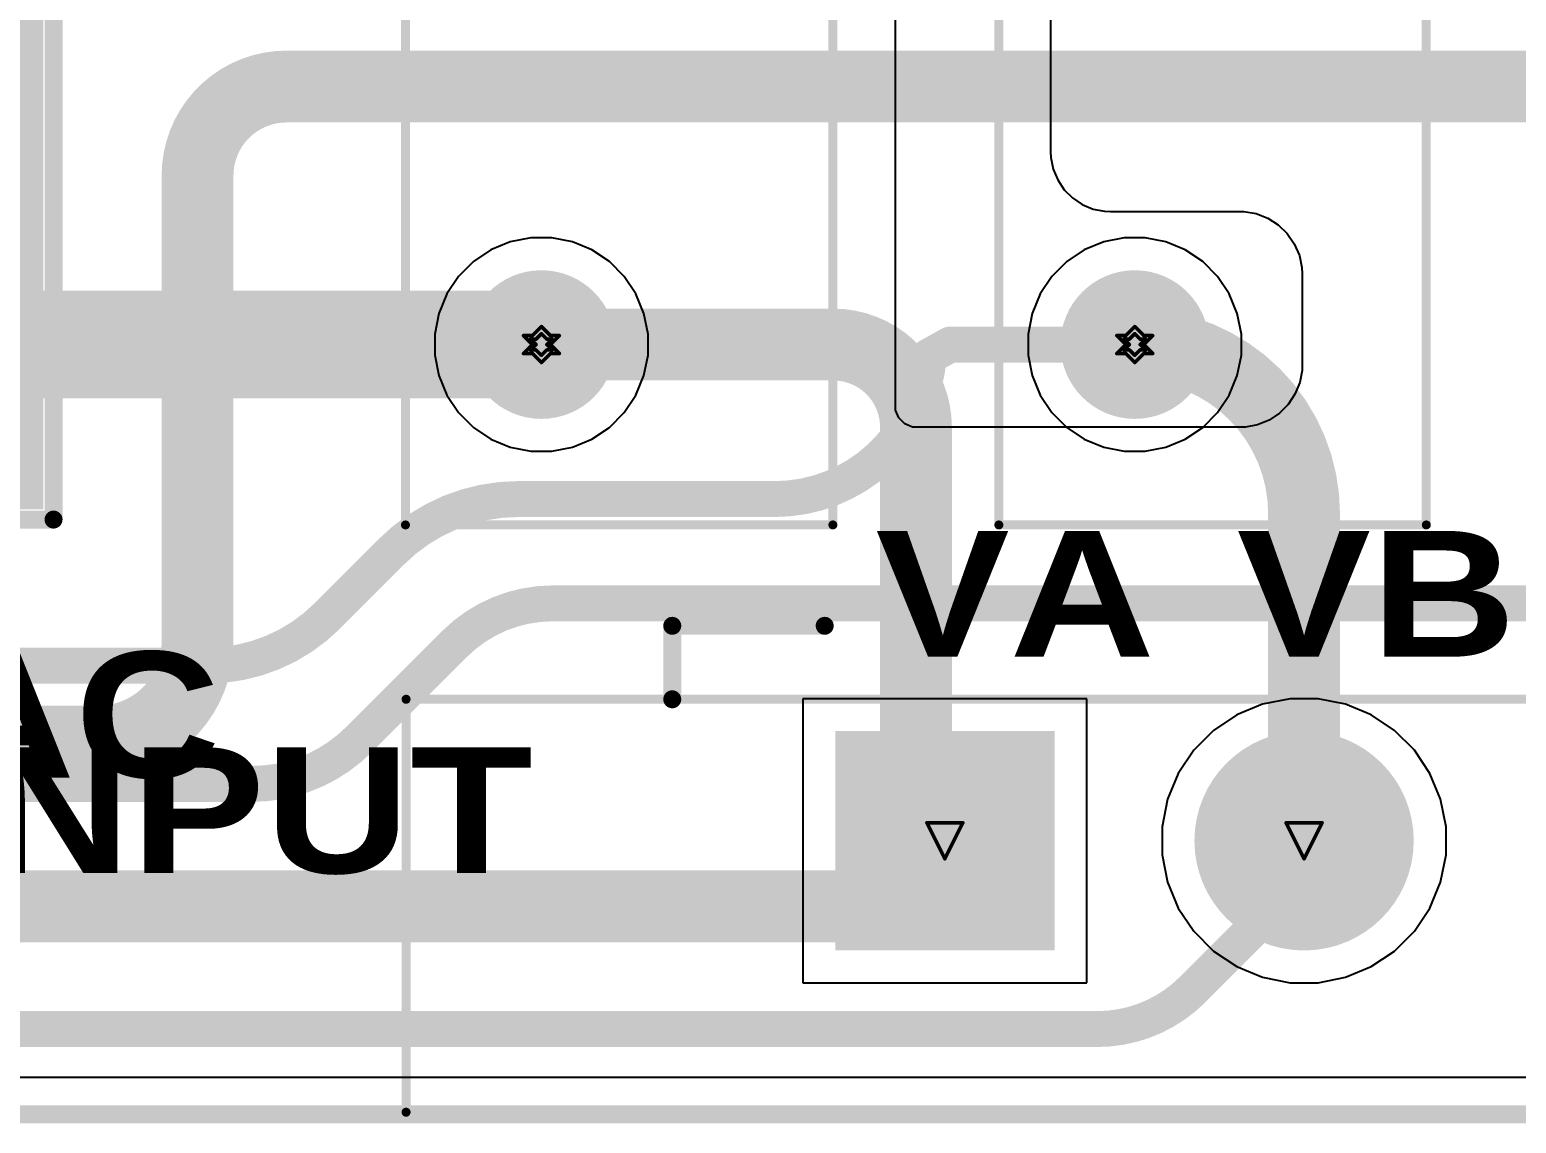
# Model space of a CAD drawing. Header units: inches. Extents: x -2 to 5376, y -4 to 5426.
# Drawn here: x 21.5 to 42.53, y -3.62 to 11.84 of the extents above; entities that cross this region are included whole.
import ezdxf

# ---------------------------------------------------------------- set-up
doc = ezdxf.new("R2010")
doc.units = ezdxf.units.IN
for name, color, linetype in [('Board Outline', 216, 'Continuous'), ('Bottom Layer', 5, 'Continuous'), ('Bottom Solder', 6, 'Continuous'), ('Drill Drawing', 1, 'Continuous'), ('Layer 1', 16, 'Continuous'), ('Layer 2', 76, 'Continuous'), ('Multi-Layer', 9, 'Continuous'), ('Pad Holes', 156, 'Continuous'), ('Top Layer', 1, 'Continuous'), ('Top Overlay', 2, 'Continuous'), ('Top Paste', 8, 'Continuous'), ('Top Solder', 216, 'Continuous')]:
    doc.layers.add(name, color=color, linetype=linetype)
doc.styles.add('Arial Black_Bold', font='', dxfattribs={"height": 0.2})
doc.styles.get('Arial Black_Bold').set_extended_font_data('Arial Black', bold=True)

# ---------------------------------------------------------------- blocks, each defined once
blk = doc.blocks.new('471KD10J_28')
at = {"layer": 'Bottom Layer'}
h = blk.add_hatch(color=5, dxfattribs=at)
edge = h.paths.add_edge_path()
edge.add_arc((-3.74904, 1.1), 1, 0, 360)
h = blk.add_hatch(color=5, dxfattribs=at)
edge = h.paths.add_edge_path()
edge.add_arc((3.74904, -1.1), 1, 0, 360)
at = {"layer": 'Bottom Solder'}
h = blk.add_hatch(color=6, dxfattribs=at)
edge = h.paths.add_edge_path()
edge.add_arc((-3.74904, 1.1), 1.0508, 0, 360)
h = blk.add_hatch(color=6, dxfattribs=at)
edge = h.paths.add_edge_path()
edge.add_arc((3.74904, -1.1), 1.0508, 0, 360)
at = {"layer": 'Layer 1'}
h = blk.add_hatch(color=16, dxfattribs=at)
edge = h.paths.add_edge_path()
edge.add_arc((-3.74904, 1.1), 1, 0, 360)
h = blk.add_hatch(color=16, dxfattribs=at)
edge = h.paths.add_edge_path()
edge.add_arc((3.74904, -1.1), 1, 0, 360)
at = {"layer": 'Layer 2'}
h = blk.add_hatch(color=76, dxfattribs=at)
edge = h.paths.add_edge_path()
edge.add_arc((-3.74904, 1.1), 1, 0, 360)
h = blk.add_hatch(color=76, dxfattribs=at)
edge = h.paths.add_edge_path()
edge.add_arc((3.74904, -1.1), 1, 0, 360)
at = {"layer": 'Multi-Layer'}
h = blk.add_hatch(color=9, dxfattribs=at)
edge = h.paths.add_edge_path()
edge.add_arc((-3.74904, 1.1), 1, 0, 360)
h = blk.add_hatch(color=9, dxfattribs=at)
edge = h.paths.add_edge_path()
edge.add_arc((3.74904, -1.1), 1, 0, 360)
at = {"layer": 'Pad Holes'}
h = blk.add_hatch(color=7, dxfattribs=at)
edge = h.paths.add_edge_path()
edge.add_arc((-3.74904, 1.1), 0.59995, 0, 360)
h = blk.add_hatch(color=7, dxfattribs=at)
edge = h.paths.add_edge_path()
edge.add_arc((3.74904, -1.1), 0.59995, 0, 360)
at = {"layer": 'Top Layer'}
h = blk.add_hatch(color=1, dxfattribs=at)
edge = h.paths.add_edge_path()
edge.add_arc((-3.74904, 1.1), 1, 0, 360)
h = blk.add_hatch(color=1, dxfattribs=at)
edge = h.paths.add_edge_path()
edge.add_arc((3.74904, -1.1), 1, 0, 360)
at = {"layer": 'Top Solder'}
h = blk.add_hatch(color=216, dxfattribs=at)
edge = h.paths.add_edge_path()
edge.add_arc((-3.74904, 1.1), 1.0508, 0, 360)
h = blk.add_hatch(color=216, dxfattribs=at)
edge = h.paths.add_edge_path()
edge.add_arc((3.74904, -1.1), 1.0508, 0, 360)
at = {"layer": 'Top Overlay'}
for points in [[(-6.3246, -3.0226, 0.127, 0.127, 0), (-6.3246, 3.0226, 0.127, 0.127, 0)], [(6.2992, 3.0226, 0.127, 0.127, 0), (-6.3246, 3.0226, 0.127, 0.127, 0)], [(6.2992, -3.0226, 0.127, 0.127, 0), (6.2992, 3.0226, 0.127, 0.127, 0)], [(6.2992, -3.0226, 0.127, 0.127, 0), (-6.3246, -3.0226, 0.127, 0.127, 0)]]:
    blk.add_lwpolyline(points, format="xyseb", dxfattribs=at)
for points in [[(-6.35635, 3.0226, 0.0635, 0.0635, 1), (-6.29285, 3.0226, 0.0635, 0.0635, 1)], [(-6.35635, 3.0226, 0.0635, 0.0635, 1), (-6.29285, 3.0226, 0.0635, 0.0635, 1)], [(6.26745, 3.0226, 0.0635, 0.0635, 1), (6.33095, 3.0226, 0.0635, 0.0635, 1)], [(6.26745, 3.0226, 0.0635, 0.0635, 1), (6.33095, 3.0226, 0.0635, 0.0635, 1)], [(-6.35635, -3.0226, 0.0635, 0.0635, 1), (-6.29285, -3.0226, 0.0635, 0.0635, 1)], [(-6.35635, -3.0226, 0.0635, 0.0635, 1), (-6.29285, -3.0226, 0.0635, 0.0635, 1)], [(6.26745, -3.0226, 0.0635, 0.0635, 1), (6.33095, -3.0226, 0.0635, 0.0635, 1)], [(6.26745, -3.0226, 0.0635, 0.0635, 1), (6.33095, -3.0226, 0.0635, 0.0635, 1)]]:
    blk.add_lwpolyline(points, format="xyseb", close=True, dxfattribs=at)
blk = doc.blocks.new('471KD10J_29')
at = {"layer": 'Bottom Layer'}
h = blk.add_hatch(color=5, dxfattribs=at)
edge = h.paths.add_edge_path()
edge.add_arc((-3.74904, 1.1), 1, 0, 360)
h = blk.add_hatch(color=5, dxfattribs=at)
edge = h.paths.add_edge_path()
edge.add_arc((3.74904, -1.1), 1, 0, 360)
at = {"layer": 'Bottom Solder'}
h = blk.add_hatch(color=6, dxfattribs=at)
edge = h.paths.add_edge_path()
edge.add_arc((-3.74904, 1.1), 1.0508, 0, 360)
h = blk.add_hatch(color=6, dxfattribs=at)
edge = h.paths.add_edge_path()
edge.add_arc((3.74904, -1.1), 1.0508, 0, 360)
at = {"layer": 'Layer 1'}
h = blk.add_hatch(color=16, dxfattribs=at)
edge = h.paths.add_edge_path()
edge.add_arc((-3.74904, 1.1), 1, 0, 360)
h = blk.add_hatch(color=16, dxfattribs=at)
edge = h.paths.add_edge_path()
edge.add_arc((3.74904, -1.1), 1, 0, 360)
at = {"layer": 'Layer 2'}
h = blk.add_hatch(color=76, dxfattribs=at)
edge = h.paths.add_edge_path()
edge.add_arc((-3.74904, 1.1), 1, 0, 360)
h = blk.add_hatch(color=76, dxfattribs=at)
edge = h.paths.add_edge_path()
edge.add_arc((3.74904, -1.1), 1, 0, 360)
at = {"layer": 'Multi-Layer'}
h = blk.add_hatch(color=9, dxfattribs=at)
edge = h.paths.add_edge_path()
edge.add_arc((-3.74904, 1.1), 1, 0, 360)
h = blk.add_hatch(color=9, dxfattribs=at)
edge = h.paths.add_edge_path()
edge.add_arc((3.74904, -1.1), 1, 0, 360)
at = {"layer": 'Pad Holes'}
h = blk.add_hatch(color=7, dxfattribs=at)
edge = h.paths.add_edge_path()
edge.add_arc((-3.74904, 1.1), 0.59995, 0, 360)
h = blk.add_hatch(color=7, dxfattribs=at)
edge = h.paths.add_edge_path()
edge.add_arc((3.74904, -1.1), 0.59995, 0, 360)
at = {"layer": 'Top Layer'}
h = blk.add_hatch(color=1, dxfattribs=at)
edge = h.paths.add_edge_path()
edge.add_arc((-3.74904, 1.1), 1, 0, 360)
h = blk.add_hatch(color=1, dxfattribs=at)
edge = h.paths.add_edge_path()
edge.add_arc((3.74904, -1.1), 1, 0, 360)
at = {"layer": 'Top Solder'}
h = blk.add_hatch(color=216, dxfattribs=at)
edge = h.paths.add_edge_path()
edge.add_arc((-3.74904, 1.1), 1.0508, 0, 360)
h = blk.add_hatch(color=216, dxfattribs=at)
edge = h.paths.add_edge_path()
edge.add_arc((3.74904, -1.1), 1.0508, 0, 360)
at = {"layer": 'Top Overlay'}
for points in [[(6.2992, 3.0226, 0.127, 0.127, 0), (-6.3246, 3.0226, 0.127, 0.127, 0)], [(-6.3246, -3.0226, 0.127, 0.127, 0), (-6.3246, 3.0226, 0.127, 0.127, 0)], [(6.2992, -3.0226, 0.127, 0.127, 0), (6.2992, 3.0226, 0.127, 0.127, 0)], [(6.2992, -3.0226, 0.127, 0.127, 0), (-6.3246, -3.0226, 0.127, 0.127, 0)]]:
    blk.add_lwpolyline(points, format="xyseb", dxfattribs=at)
for points in [[(-6.35635, 3.0226, 0.0635, 0.0635, 1), (-6.29285, 3.0226, 0.0635, 0.0635, 1)], [(-6.35635, 3.0226, 0.0635, 0.0635, 1), (-6.29285, 3.0226, 0.0635, 0.0635, 1)], [(6.26745, 3.0226, 0.0635, 0.0635, 1), (6.33095, 3.0226, 0.0635, 0.0635, 1)], [(6.26745, 3.0226, 0.0635, 0.0635, 1), (6.33095, 3.0226, 0.0635, 0.0635, 1)], [(-6.35635, -3.0226, 0.0635, 0.0635, 1), (-6.29285, -3.0226, 0.0635, 0.0635, 1)], [(-6.35635, -3.0226, 0.0635, 0.0635, 1), (-6.29285, -3.0226, 0.0635, 0.0635, 1)], [(6.26745, -3.0226, 0.0635, 0.0635, 1), (6.33095, -3.0226, 0.0635, 0.0635, 1)], [(6.26745, -3.0226, 0.0635, 0.0635, 1), (6.33095, -3.0226, 0.0635, 0.0635, 1)]]:
    blk.add_lwpolyline(points, format="xyseb", close=True, dxfattribs=at)
blk = doc.blocks.new('R___2030_79')
at = {"layer": 'Top Layer'}
for points in [[(-4.25, -3.9), (-4.25, 3.9), (-1.75, 3.9), (-1.75, -3.9)], [(1.75, -3.9), (1.75, 3.9), (4.25, 3.9), (4.25, -3.9)]]:
    blk.add_hatch(color=1, dxfattribs=at).paths.add_polyline_path(points)
at = {"layer": 'Top Paste'}
for points in [[(-4.25, -3.9), (-4.25, 3.9), (-1.75, 3.9), (-1.75, -3.9)], [(1.75, -3.9), (1.75, 3.9), (4.25, 3.9), (4.25, -3.9)]]:
    blk.add_hatch(color=8, dxfattribs=at).paths.add_polyline_path(points)
at = {"layer": 'Top Solder'}
for points in [[(-4.301, -3.951), (-4.301, 3.951), (-1.699, 3.951), (-1.699, -3.951)], [(1.699, -3.951), (1.699, 3.951), (4.301, 3.951), (4.301, -3.951)]]:
    blk.add_hatch(color=216, dxfattribs=at).paths.add_polyline_path(points)
at = {"layer": 'Top Overlay'}
for points in [[(-1.626, 4.097, 0.254, 0.254, 0), (-4.448, 4.097, 0.254, 0.254, 0)], [(-4.448, 4.097, 0.254, 0.254, 0), (-4.448, -4.097, 0.254, 0.254, 0)], [(4.448, 4.097, 0.254, 0.254, 0), (1.626, 4.097, 0.254, 0.254, 0)], [(4.448, -4.097, 0.254, 0.254, 0), (4.448, 4.097, 0.254, 0.254, 0)], [(-1.626, -4.097, 0.254, 0.254, 0), (-4.448, -4.097, 0.254, 0.254, 0)], [(4.448, -4.097, 0.254, 0.254, 0), (1.626, -4.097, 0.254, 0.254, 0)]]:
    blk.add_lwpolyline(points, format="xyseb", dxfattribs=at)
for points in [[(-4.511, 4.097, 0.127, 0.127, 1), (-4.384, 4.097, 0.127, 0.127, 1)], [(-4.511, 4.097, 0.127, 0.127, 1), (-4.384, 4.097, 0.127, 0.127, 1)], [(-1.689, 4.097, 0.127, 0.127, 1), (-1.562, 4.097, 0.127, 0.127, 1)], [(1.562, 4.097, 0.127, 0.127, 1), (1.689, 4.097, 0.127, 0.127, 1)], [(4.384, 4.097, 0.127, 0.127, 1), (4.511, 4.097, 0.127, 0.127, 1)], [(4.384, 4.097, 0.127, 0.127, 1), (4.511, 4.097, 0.127, 0.127, 1)], [(-4.511, -4.097, 0.127, 0.127, 1), (-4.384, -4.097, 0.127, 0.127, 1)], [(-4.511, -4.097, 0.127, 0.127, 1), (-4.384, -4.097, 0.127, 0.127, 1)], [(-1.689, -4.097, 0.127, 0.127, 1), (-1.562, -4.097, 0.127, 0.127, 1)], [(1.562, -4.097, 0.127, 0.127, 1), (1.689, -4.097, 0.127, 0.127, 1)], [(4.384, -4.097, 0.127, 0.127, 1), (4.511, -4.097, 0.127, 0.127, 1)], [(4.384, -4.097, 0.127, 0.127, 1), (4.511, -4.097, 0.127, 0.127, 1)]]:
    blk.add_lwpolyline(points, format="xyseb", close=True, dxfattribs=at)
blk = doc.blocks.new('DB2ERM_5_08_14P_GN_254')
at = {"layer": 'Bottom Layer'}
blk.add_hatch(color=5, dxfattribs=at).paths.add_polyline_path([(-34.52, 1.5), (-31.52, 1.5), (-31.52, -1.5), (-34.52, -1.5)])
h = blk.add_hatch(color=5, dxfattribs=at)
edge = h.paths.add_edge_path()
edge.add_arc((-27.94, 0), 1.5, 0, 360)
at = {"layer": 'Bottom Solder'}
blk.add_hatch(color=6, dxfattribs=at).paths.add_polyline_path([(-34.571, 1.551), (-31.469, 1.551), (-31.469, -1.551), (-34.571, -1.551)])
h = blk.add_hatch(color=6, dxfattribs=at)
edge = h.paths.add_edge_path()
edge.add_arc((-27.94, 0), 1.551, 0, 360)
at = {"layer": 'Layer 1'}
blk.add_hatch(color=16, dxfattribs=at).paths.add_polyline_path([(-34.52, 1.5), (-31.52, 1.5), (-31.52, -1.5), (-34.52, -1.5)])
h = blk.add_hatch(color=16, dxfattribs=at)
edge = h.paths.add_edge_path()
edge.add_arc((-27.94, 0), 1.5, 0, 360)
at = {"layer": 'Layer 2'}
blk.add_hatch(color=76, dxfattribs=at).paths.add_polyline_path([(-34.52, 1.5), (-31.52, 1.5), (-31.52, -1.5), (-34.52, -1.5)])
h = blk.add_hatch(color=76, dxfattribs=at)
edge = h.paths.add_edge_path()
edge.add_arc((-27.94, 0), 1.5, 0, 360)
at = {"layer": 'Multi-Layer'}
blk.add_hatch(color=9, dxfattribs=at).paths.add_polyline_path([(-34.52, 1.5), (-31.52, 1.5), (-31.52, -1.5), (-34.52, -1.5)])
h = blk.add_hatch(color=9, dxfattribs=at)
edge = h.paths.add_edge_path()
edge.add_arc((-27.94, 0), 1.5, 0, 360)
at = {"layer": 'Pad Holes'}
h = blk.add_hatch(color=7, dxfattribs=at)
edge = h.paths.add_edge_path()
edge.add_arc((-33.02, 0), 0.95, 0, 360)
h = blk.add_hatch(color=7, dxfattribs=at)
edge = h.paths.add_edge_path()
edge.add_arc((-27.94, 0), 0.95, 0, 360)
at = {"layer": 'Top Layer'}
blk.add_hatch(color=1, dxfattribs=at).paths.add_polyline_path([(-34.52, 1.5), (-31.52, 1.5), (-31.52, -1.5), (-34.52, -1.5)])
h = blk.add_hatch(color=1, dxfattribs=at)
edge = h.paths.add_edge_path()
edge.add_arc((-27.94, 0), 1.5, 0, 360)
at = {"layer": 'Top Solder'}
blk.add_hatch(color=216, dxfattribs=at).paths.add_polyline_path([(-34.571, 1.551), (-31.469, 1.551), (-31.469, -1.551), (-34.571, -1.551)])
h = blk.add_hatch(color=216, dxfattribs=at)
edge = h.paths.add_edge_path()
edge.add_arc((-27.94, 0), 1.551, 0, 360)
at = {"layer": 'Top Overlay'}
for points in [[(-40.64, -3.838, 0.127, 0.127, 0), (-40.64, 2, 0.127, 0.127, 0)], [(-40.64, 2, 0.127, 0.127, 0), (40.64, 2, 0.127, 0.127, 0)], [(-40.64, -3.838, 0.127, 0.127, 0), (40.64, -3.838, 0.127, 0.127, 0)]]:
    blk.add_lwpolyline(points, format="xyseb", dxfattribs=at)
for points in [[(-40.672, 2, 0.0635, 0.0635, 1), (-40.608, 2, 0.0635, 0.0635, 1)], [(-40.672, 2, 0.0635, 0.0635, 1), (-40.608, 2, 0.0635, 0.0635, 1)], [(-40.672, -3.838, 0.0635, 0.0635, 1), (-40.608, -3.838, 0.0635, 0.0635, 1)], [(-40.672, -3.838, 0.0635, 0.0635, 1), (-40.608, -3.838, 0.0635, 0.0635, 1)]]:
    blk.add_lwpolyline(points, format="xyseb", close=True, dxfattribs=at)

msp = doc.modelspace()

# ---------------------------------------------------------------- linework, layer by layer
at = {"layer": 'Board Outline'}
msp.add_lwpolyline([(1.478, -3.491, 0.254, 0.254, 0), (135.382, -3.491, 0.254, 0.254, 0)], format="xyseb", dxfattribs=at)
at = {"layer": 'Bottom Layer'}
for points in [[(23.876, 9.781, 1.016, 1.016, -0.414214), (25.134, 11.039, 1.016, 1.016, 0)], [(25.134, 11.039, 1.016, 1.016, 0), (44.523, 11.039, 1.016, 1.016, 0)], [(23.876, 3.175, 1.016, 1.016, 0), (23.876, 9.781, 1.016, 1.016, 0)], [(28.739, 7.391, 1.016, 1.016, 0), (32.868, 7.391, 1.016, 1.016, 0)], [(32.868, 7.391, 1.016, 1.016, -0.414214), (34.036, 6.223, 1.016, 1.016, 0)], [(37.131, 7.391, 1.016, 1.016, -0.414213), (39.525, 4.997, 1.016, 1.016, 0)], [(34.036, 0.785, 1.016, 1.016, 0), (34.036, 6.223, 1.016, 1.016, 0)], [(39.525, 0.376, 1.016, 1.016, 0), (39.525, 4.997, 1.016, 1.016, 0)], [(23.876, 3.175, 1.016, 1.016, -0.414214), (22.481, 1.78, 1.016, 1.016, 0)], [(13.628, 1.78, 1.016, 1.016, 0), (22.481, 1.78, 1.016, 1.016, 0)], [(34.445, 0.376, 1.016, 1.016, -0.414214), (34.036, 0.785, 1.016, 1.016, 0)], [(33.517, -0.552, 1.016, 1.016, 0), (34.445, 0.376, 1.016, 1.016, 0)], [(9.835, -0.552, 1.016, 1.016, 0), (33.517, -0.552, 1.016, 1.016, 0)]]:
    msp.add_lwpolyline(points, format="xyseb", dxfattribs=at)
for points in [[(24.88, 11.039, 0.508, 0.508, 1), (25.388, 11.039, 0.508, 0.508, 1)], [(24.88, 11.039, 0.508, 0.508, 1), (25.388, 11.039, 0.508, 0.508, 1)], [(23.622, 9.781, 0.508, 0.508, 1), (24.13, 9.781, 0.508, 0.508, 1)], [(23.622, 9.781, 0.508, 0.508, 1), (24.13, 9.781, 0.508, 0.508, 1)], [(28.485, 7.391, 0.508, 0.508, 1), (28.993, 7.391, 0.508, 0.508, 1)], [(32.614, 7.391, 0.508, 0.508, 1), (33.122, 7.391, 0.508, 0.508, 1)], [(32.614, 7.391, 0.508, 0.508, 1), (33.122, 7.391, 0.508, 0.508, 1)], [(36.877, 7.391, 0.508, 0.508, 1), (37.385, 7.391, 0.508, 0.508, 1)], [(33.782, 6.223, 0.508, 0.508, 1), (34.29, 6.223, 0.508, 0.508, 1)], [(33.782, 6.223, 0.508, 0.508, 1), (34.29, 6.223, 0.508, 0.508, 1)], [(39.271, 4.997, 0.508, 0.508, 1), (39.779, 4.997, 0.508, 0.508, 1)], [(39.271, 4.997, 0.508, 0.508, 1), (39.779, 4.997, 0.508, 0.508, 1)], [(23.622, 3.175, 0.508, 0.508, 1), (24.13, 3.175, 0.508, 0.508, 1)], [(23.622, 3.175, 0.508, 0.508, 1), (24.13, 3.175, 0.508, 0.508, 1)], [(22.227, 1.78, 0.508, 0.508, 1), (22.735, 1.78, 0.508, 0.508, 1)], [(22.227, 1.78, 0.508, 0.508, 1), (22.735, 1.78, 0.508, 0.508, 1)], [(33.782, 0.785, 0.508, 0.508, 1), (34.29, 0.785, 0.508, 0.508, 1)], [(33.782, 0.785, 0.508, 0.508, 1), (34.29, 0.785, 0.508, 0.508, 1)], [(34.191, 0.376, 0.508, 0.508, 1), (34.699, 0.376, 0.508, 0.508, 1)], [(34.191, 0.376, 0.508, 0.508, 1), (34.699, 0.376, 0.508, 0.508, 1)], [(39.271, 0.376, 0.508, 0.508, 1), (39.779, 0.376, 0.508, 0.508, 1)], [(33.263, -0.552, 0.508, 0.508, 1), (33.771, -0.552, 0.508, 0.508, 1)], [(33.263, -0.552, 0.508, 0.508, 1), (33.771, -0.552, 0.508, 0.508, 1)]]:
    msp.add_lwpolyline(points, format="xyseb", close=True, dxfattribs=at)
at = {"layer": 'Drill Drawing'}
for points in [[(28.612, 7.518, 0.0508, 0.0508, 0), (28.739, 7.645, 0.0508, 0.0508, 0)], [(28.663, 7.468, 0.0508, 0.0508, 0), (28.739, 7.544, 0.0508, 0.0508, 0)], [(28.739, 7.645, 0.0508, 0.0508, 0), (28.866, 7.518, 0.0508, 0.0508, 0)], [(28.739, 7.544, 0.0508, 0.0508, 0), (28.815, 7.468, 0.0508, 0.0508, 0)], [(37.004, 7.518, 0.0508, 0.0508, 0), (37.131, 7.645, 0.0508, 0.0508, 0)], [(37.055, 7.468, 0.0508, 0.0508, 0), (37.131, 7.544, 0.0508, 0.0508, 0)], [(37.131, 7.645, 0.0508, 0.0508, 0), (37.258, 7.518, 0.0508, 0.0508, 0)], [(37.131, 7.544, 0.0508, 0.0508, 0), (37.207, 7.468, 0.0508, 0.0508, 0)], [(28.485, 7.518, 0.0508, 0.0508, 0), (28.612, 7.391, 0.0508, 0.0508, 0)], [(28.485, 7.518, 0.0508, 0.0508, 0), (28.612, 7.518, 0.0508, 0.0508, 0)], [(28.485, 7.264, 0.0508, 0.0508, 0), (28.612, 7.391, 0.0508, 0.0508, 0)], [(28.587, 7.468, 0.0508, 0.0508, 0), (28.663, 7.391, 0.0508, 0.0508, 0)], [(28.587, 7.468, 0.0508, 0.0508, 0), (28.663, 7.468, 0.0508, 0.0508, 0)], [(28.587, 7.315, 0.0508, 0.0508, 0), (28.663, 7.391, 0.0508, 0.0508, 0)], [(28.815, 7.468, 0.0508, 0.0508, 0), (28.892, 7.468, 0.0508, 0.0508, 0)], [(28.815, 7.391, 0.0508, 0.0508, 0), (28.892, 7.468, 0.0508, 0.0508, 0)], [(28.815, 7.391, 0.0508, 0.0508, 0), (28.892, 7.315, 0.0508, 0.0508, 0)], [(28.866, 7.518, 0.0508, 0.0508, 0), (28.993, 7.518, 0.0508, 0.0508, 0)], [(28.866, 7.391, 0.0508, 0.0508, 0), (28.993, 7.518, 0.0508, 0.0508, 0)], [(28.866, 7.391, 0.0508, 0.0508, 0), (28.993, 7.264, 0.0508, 0.0508, 0)], [(36.877, 7.518, 0.0508, 0.0508, 0), (37.004, 7.391, 0.0508, 0.0508, 0)], [(36.877, 7.518, 0.0508, 0.0508, 0), (37.004, 7.518, 0.0508, 0.0508, 0)], [(36.877, 7.264, 0.0508, 0.0508, 0), (37.004, 7.391, 0.0508, 0.0508, 0)], [(36.978, 7.468, 0.0508, 0.0508, 0), (37.055, 7.391, 0.0508, 0.0508, 0)], [(36.978, 7.468, 0.0508, 0.0508, 0), (37.055, 7.468, 0.0508, 0.0508, 0)], [(36.978, 7.315, 0.0508, 0.0508, 0), (37.055, 7.391, 0.0508, 0.0508, 0)], [(37.207, 7.468, 0.0508, 0.0508, 0), (37.283, 7.468, 0.0508, 0.0508, 0)], [(37.207, 7.391, 0.0508, 0.0508, 0), (37.283, 7.468, 0.0508, 0.0508, 0)], [(37.207, 7.391, 0.0508, 0.0508, 0), (37.283, 7.315, 0.0508, 0.0508, 0)], [(37.258, 7.518, 0.0508, 0.0508, 0), (37.385, 7.518, 0.0508, 0.0508, 0)], [(37.258, 7.391, 0.0508, 0.0508, 0), (37.385, 7.518, 0.0508, 0.0508, 0)], [(37.258, 7.391, 0.0508, 0.0508, 0), (37.385, 7.264, 0.0508, 0.0508, 0)], [(28.485, 7.264, 0.0508, 0.0508, 0), (28.612, 7.264, 0.0508, 0.0508, 0)], [(28.587, 7.315, 0.0508, 0.0508, 0), (28.663, 7.315, 0.0508, 0.0508, 0)], [(28.612, 7.264, 0.0508, 0.0508, 0), (28.739, 7.137, 0.0508, 0.0508, 0)], [(28.663, 7.315, 0.0508, 0.0508, 0), (28.739, 7.239, 0.0508, 0.0508, 0)], [(28.739, 7.239, 0.0508, 0.0508, 0), (28.815, 7.315, 0.0508, 0.0508, 0)], [(28.739, 7.137, 0.0508, 0.0508, 0), (28.866, 7.264, 0.0508, 0.0508, 0)], [(28.815, 7.315, 0.0508, 0.0508, 0), (28.892, 7.315, 0.0508, 0.0508, 0)], [(28.866, 7.264, 0.0508, 0.0508, 0), (28.993, 7.264, 0.0508, 0.0508, 0)], [(36.877, 7.264, 0.0508, 0.0508, 0), (37.004, 7.264, 0.0508, 0.0508, 0)], [(36.978, 7.315, 0.0508, 0.0508, 0), (37.055, 7.315, 0.0508, 0.0508, 0)], [(37.004, 7.264, 0.0508, 0.0508, 0), (37.131, 7.137, 0.0508, 0.0508, 0)], [(37.055, 7.315, 0.0508, 0.0508, 0), (37.131, 7.239, 0.0508, 0.0508, 0)], [(37.131, 7.239, 0.0508, 0.0508, 0), (37.207, 7.315, 0.0508, 0.0508, 0)], [(37.131, 7.137, 0.0508, 0.0508, 0), (37.258, 7.264, 0.0508, 0.0508, 0)], [(37.207, 7.315, 0.0508, 0.0508, 0), (37.283, 7.315, 0.0508, 0.0508, 0)], [(37.258, 7.264, 0.0508, 0.0508, 0), (37.385, 7.264, 0.0508, 0.0508, 0)], [(34.191, 0.63, 0.0508, 0.0508, 0), (34.699, 0.63, 0.0508, 0.0508, 0)], [(34.191, 0.63, 0.0508, 0.0508, 0), (34.445, 0.122, 0.0508, 0.0508, 0)], [(34.445, 0.122, 0.0508, 0.0508, 0), (34.699, 0.63, 0.0508, 0.0508, 0)], [(39.271, 0.63, 0.0508, 0.0508, 0), (39.779, 0.63, 0.0508, 0.0508, 0)], [(39.271, 0.63, 0.0508, 0.0508, 0), (39.525, 0.122, 0.0508, 0.0508, 0)], [(39.525, 0.122, 0.0508, 0.0508, 0), (39.779, 0.63, 0.0508, 0.0508, 0)]]:
    msp.add_lwpolyline(points, format="xyseb", dxfattribs=at)
for points in [[(28.727, 7.645, 0.0254, 0.0254, 1), (28.752, 7.645, 0.0254, 0.0254, 1)], [(28.727, 7.645, 0.0254, 0.0254, 1), (28.752, 7.645, 0.0254, 0.0254, 1)], [(28.727, 7.544, 0.0254, 0.0254, 1), (28.752, 7.544, 0.0254, 0.0254, 1)], [(28.727, 7.544, 0.0254, 0.0254, 1), (28.752, 7.544, 0.0254, 0.0254, 1)], [(37.118, 7.645, 0.0254, 0.0254, 1), (37.143, 7.645, 0.0254, 0.0254, 1)], [(37.118, 7.645, 0.0254, 0.0254, 1), (37.143, 7.645, 0.0254, 0.0254, 1)], [(37.118, 7.544, 0.0254, 0.0254, 1), (37.143, 7.544, 0.0254, 0.0254, 1)], [(37.118, 7.544, 0.0254, 0.0254, 1), (37.143, 7.544, 0.0254, 0.0254, 1)], [(28.473, 7.518, 0.0254, 0.0254, 1), (28.498, 7.518, 0.0254, 0.0254, 1)], [(28.473, 7.518, 0.0254, 0.0254, 1), (28.498, 7.518, 0.0254, 0.0254, 1)], [(28.574, 7.468, 0.0254, 0.0254, 1), (28.6, 7.468, 0.0254, 0.0254, 1)], [(28.574, 7.468, 0.0254, 0.0254, 1), (28.6, 7.468, 0.0254, 0.0254, 1)], [(28.6, 7.518, 0.0254, 0.0254, 1), (28.625, 7.518, 0.0254, 0.0254, 1)], [(28.6, 7.518, 0.0254, 0.0254, 1), (28.625, 7.518, 0.0254, 0.0254, 1)], [(28.6, 7.391, 0.0254, 0.0254, 1), (28.625, 7.391, 0.0254, 0.0254, 1)], [(28.6, 7.391, 0.0254, 0.0254, 1), (28.625, 7.391, 0.0254, 0.0254, 1)], [(28.65, 7.468, 0.0254, 0.0254, 1), (28.676, 7.468, 0.0254, 0.0254, 1)], [(28.65, 7.468, 0.0254, 0.0254, 1), (28.676, 7.468, 0.0254, 0.0254, 1)], [(28.65, 7.391, 0.0254, 0.0254, 1), (28.676, 7.391, 0.0254, 0.0254, 1)], [(28.65, 7.391, 0.0254, 0.0254, 1), (28.676, 7.391, 0.0254, 0.0254, 1)], [(28.803, 7.468, 0.0254, 0.0254, 1), (28.828, 7.468, 0.0254, 0.0254, 1)], [(28.803, 7.468, 0.0254, 0.0254, 1), (28.828, 7.468, 0.0254, 0.0254, 1)], [(28.803, 7.391, 0.0254, 0.0254, 1), (28.828, 7.391, 0.0254, 0.0254, 1)], [(28.803, 7.391, 0.0254, 0.0254, 1), (28.828, 7.391, 0.0254, 0.0254, 1)], [(28.854, 7.518, 0.0254, 0.0254, 1), (28.879, 7.518, 0.0254, 0.0254, 1)], [(28.854, 7.518, 0.0254, 0.0254, 1), (28.879, 7.518, 0.0254, 0.0254, 1)], [(28.854, 7.391, 0.0254, 0.0254, 1), (28.879, 7.391, 0.0254, 0.0254, 1)], [(28.854, 7.391, 0.0254, 0.0254, 1), (28.879, 7.391, 0.0254, 0.0254, 1)], [(28.879, 7.468, 0.0254, 0.0254, 1), (28.904, 7.468, 0.0254, 0.0254, 1)], [(28.879, 7.468, 0.0254, 0.0254, 1), (28.904, 7.468, 0.0254, 0.0254, 1)], [(28.981, 7.518, 0.0254, 0.0254, 1), (29.006, 7.518, 0.0254, 0.0254, 1)], [(28.981, 7.518, 0.0254, 0.0254, 1), (29.006, 7.518, 0.0254, 0.0254, 1)], [(36.864, 7.518, 0.0254, 0.0254, 1), (36.889, 7.518, 0.0254, 0.0254, 1)], [(36.864, 7.518, 0.0254, 0.0254, 1), (36.889, 7.518, 0.0254, 0.0254, 1)], [(36.966, 7.468, 0.0254, 0.0254, 1), (36.991, 7.468, 0.0254, 0.0254, 1)], [(36.966, 7.468, 0.0254, 0.0254, 1), (36.991, 7.468, 0.0254, 0.0254, 1)], [(36.991, 7.518, 0.0254, 0.0254, 1), (37.016, 7.518, 0.0254, 0.0254, 1)], [(36.991, 7.518, 0.0254, 0.0254, 1), (37.016, 7.518, 0.0254, 0.0254, 1)], [(36.991, 7.391, 0.0254, 0.0254, 1), (37.016, 7.391, 0.0254, 0.0254, 1)], [(36.991, 7.391, 0.0254, 0.0254, 1), (37.016, 7.391, 0.0254, 0.0254, 1)], [(37.042, 7.468, 0.0254, 0.0254, 1), (37.067, 7.468, 0.0254, 0.0254, 1)], [(37.042, 7.468, 0.0254, 0.0254, 1), (37.067, 7.468, 0.0254, 0.0254, 1)], [(37.042, 7.391, 0.0254, 0.0254, 1), (37.067, 7.391, 0.0254, 0.0254, 1)], [(37.042, 7.391, 0.0254, 0.0254, 1), (37.067, 7.391, 0.0254, 0.0254, 1)], [(37.194, 7.468, 0.0254, 0.0254, 1), (37.22, 7.468, 0.0254, 0.0254, 1)], [(37.194, 7.468, 0.0254, 0.0254, 1), (37.22, 7.468, 0.0254, 0.0254, 1)], [(37.194, 7.391, 0.0254, 0.0254, 1), (37.22, 7.391, 0.0254, 0.0254, 1)], [(37.194, 7.391, 0.0254, 0.0254, 1), (37.22, 7.391, 0.0254, 0.0254, 1)], [(37.245, 7.518, 0.0254, 0.0254, 1), (37.27, 7.518, 0.0254, 0.0254, 1)], [(37.245, 7.518, 0.0254, 0.0254, 1), (37.27, 7.518, 0.0254, 0.0254, 1)], [(37.245, 7.391, 0.0254, 0.0254, 1), (37.27, 7.391, 0.0254, 0.0254, 1)], [(37.245, 7.391, 0.0254, 0.0254, 1), (37.27, 7.391, 0.0254, 0.0254, 1)], [(37.27, 7.468, 0.0254, 0.0254, 1), (37.296, 7.468, 0.0254, 0.0254, 1)], [(37.27, 7.468, 0.0254, 0.0254, 1), (37.296, 7.468, 0.0254, 0.0254, 1)], [(37.372, 7.518, 0.0254, 0.0254, 1), (37.397, 7.518, 0.0254, 0.0254, 1)], [(37.372, 7.518, 0.0254, 0.0254, 1), (37.397, 7.518, 0.0254, 0.0254, 1)], [(28.473, 7.264, 0.0254, 0.0254, 1), (28.498, 7.264, 0.0254, 0.0254, 1)], [(28.473, 7.264, 0.0254, 0.0254, 1), (28.498, 7.264, 0.0254, 0.0254, 1)], [(28.574, 7.315, 0.0254, 0.0254, 1), (28.6, 7.315, 0.0254, 0.0254, 1)], [(28.574, 7.315, 0.0254, 0.0254, 1), (28.6, 7.315, 0.0254, 0.0254, 1)], [(28.6, 7.264, 0.0254, 0.0254, 1), (28.625, 7.264, 0.0254, 0.0254, 1)], [(28.6, 7.264, 0.0254, 0.0254, 1), (28.625, 7.264, 0.0254, 0.0254, 1)], [(28.65, 7.315, 0.0254, 0.0254, 1), (28.676, 7.315, 0.0254, 0.0254, 1)], [(28.65, 7.315, 0.0254, 0.0254, 1), (28.676, 7.315, 0.0254, 0.0254, 1)], [(28.727, 7.239, 0.0254, 0.0254, 1), (28.752, 7.239, 0.0254, 0.0254, 1)], [(28.727, 7.239, 0.0254, 0.0254, 1), (28.752, 7.239, 0.0254, 0.0254, 1)], [(28.727, 7.137, 0.0254, 0.0254, 1), (28.752, 7.137, 0.0254, 0.0254, 1)], [(28.727, 7.137, 0.0254, 0.0254, 1), (28.752, 7.137, 0.0254, 0.0254, 1)], [(28.803, 7.315, 0.0254, 0.0254, 1), (28.828, 7.315, 0.0254, 0.0254, 1)], [(28.803, 7.315, 0.0254, 0.0254, 1), (28.828, 7.315, 0.0254, 0.0254, 1)], [(28.854, 7.264, 0.0254, 0.0254, 1), (28.879, 7.264, 0.0254, 0.0254, 1)], [(28.854, 7.264, 0.0254, 0.0254, 1), (28.879, 7.264, 0.0254, 0.0254, 1)], [(28.879, 7.315, 0.0254, 0.0254, 1), (28.904, 7.315, 0.0254, 0.0254, 1)], [(28.879, 7.315, 0.0254, 0.0254, 1), (28.904, 7.315, 0.0254, 0.0254, 1)], [(28.981, 7.264, 0.0254, 0.0254, 1), (29.006, 7.264, 0.0254, 0.0254, 1)], [(28.981, 7.264, 0.0254, 0.0254, 1), (29.006, 7.264, 0.0254, 0.0254, 1)], [(36.864, 7.264, 0.0254, 0.0254, 1), (36.889, 7.264, 0.0254, 0.0254, 1)], [(36.864, 7.264, 0.0254, 0.0254, 1), (36.889, 7.264, 0.0254, 0.0254, 1)], [(36.966, 7.315, 0.0254, 0.0254, 1), (36.991, 7.315, 0.0254, 0.0254, 1)], [(36.966, 7.315, 0.0254, 0.0254, 1), (36.991, 7.315, 0.0254, 0.0254, 1)], [(36.991, 7.264, 0.0254, 0.0254, 1), (37.016, 7.264, 0.0254, 0.0254, 1)], [(36.991, 7.264, 0.0254, 0.0254, 1), (37.016, 7.264, 0.0254, 0.0254, 1)], [(37.042, 7.315, 0.0254, 0.0254, 1), (37.067, 7.315, 0.0254, 0.0254, 1)], [(37.042, 7.315, 0.0254, 0.0254, 1), (37.067, 7.315, 0.0254, 0.0254, 1)], [(37.118, 7.239, 0.0254, 0.0254, 1), (37.143, 7.239, 0.0254, 0.0254, 1)], [(37.118, 7.239, 0.0254, 0.0254, 1), (37.143, 7.239, 0.0254, 0.0254, 1)], [(37.118, 7.137, 0.0254, 0.0254, 1), (37.143, 7.137, 0.0254, 0.0254, 1)], [(37.118, 7.137, 0.0254, 0.0254, 1), (37.143, 7.137, 0.0254, 0.0254, 1)], [(37.194, 7.315, 0.0254, 0.0254, 1), (37.22, 7.315, 0.0254, 0.0254, 1)], [(37.194, 7.315, 0.0254, 0.0254, 1), (37.22, 7.315, 0.0254, 0.0254, 1)], [(37.245, 7.264, 0.0254, 0.0254, 1), (37.27, 7.264, 0.0254, 0.0254, 1)], [(37.245, 7.264, 0.0254, 0.0254, 1), (37.27, 7.264, 0.0254, 0.0254, 1)], [(37.27, 7.315, 0.0254, 0.0254, 1), (37.296, 7.315, 0.0254, 0.0254, 1)], [(37.27, 7.315, 0.0254, 0.0254, 1), (37.296, 7.315, 0.0254, 0.0254, 1)], [(37.372, 7.264, 0.0254, 0.0254, 1), (37.397, 7.264, 0.0254, 0.0254, 1)], [(37.372, 7.264, 0.0254, 0.0254, 1), (37.397, 7.264, 0.0254, 0.0254, 1)], [(34.178, 0.63, 0.0254, 0.0254, 1), (34.204, 0.63, 0.0254, 0.0254, 1)], [(34.178, 0.63, 0.0254, 0.0254, 1), (34.204, 0.63, 0.0254, 0.0254, 1)], [(34.686, 0.63, 0.0254, 0.0254, 1), (34.712, 0.63, 0.0254, 0.0254, 1)], [(34.686, 0.63, 0.0254, 0.0254, 1), (34.712, 0.63, 0.0254, 0.0254, 1)], [(39.258, 0.63, 0.0254, 0.0254, 1), (39.284, 0.63, 0.0254, 0.0254, 1)], [(39.258, 0.63, 0.0254, 0.0254, 1), (39.284, 0.63, 0.0254, 0.0254, 1)], [(39.766, 0.63, 0.0254, 0.0254, 1), (39.792, 0.63, 0.0254, 0.0254, 1)], [(39.766, 0.63, 0.0254, 0.0254, 1), (39.792, 0.63, 0.0254, 0.0254, 1)], [(34.432, 0.122, 0.0254, 0.0254, 1), (34.458, 0.122, 0.0254, 0.0254, 1)], [(34.432, 0.122, 0.0254, 0.0254, 1), (34.458, 0.122, 0.0254, 0.0254, 1)], [(39.512, 0.122, 0.0254, 0.0254, 1), (39.538, 0.122, 0.0254, 0.0254, 1)], [(39.512, 0.122, 0.0254, 0.0254, 1), (39.538, 0.122, 0.0254, 0.0254, 1)]]:
    msp.add_lwpolyline(points, format="xyseb", close=True, dxfattribs=at)
at = {"layer": 'Layer 1'}
for p, q in [((28.299, 8.841), (28.025, 8.728)), ((28.591, 8.899), (28.299, 8.841)), ((28.888, 8.899), (28.591, 8.899)), ((29.179, 8.841), (28.888, 8.899)), ((29.454, 8.728), (29.179, 8.841)), ((36.691, 8.841), (36.416, 8.728)), ((36.982, 8.899), (36.691, 8.841)), ((37.279, 8.899), (36.982, 8.899)), ((37.571, 8.841), (37.279, 8.899)), ((37.845, 8.728), (37.571, 8.841)), ((28.025, 8.728), (27.778, 8.563)), ((29.701, 8.563), (29.454, 8.728)), ((36.416, 8.728), (36.169, 8.563)), ((38.092, 8.563), (37.845, 8.728)), ((27.778, 8.563), (27.568, 8.353)), ((29.911, 8.353), (29.701, 8.563)), ((36.169, 8.563), (35.959, 8.353)), ((38.302, 8.353), (38.092, 8.563)), ((27.568, 8.353), (27.403, 8.106)), ((30.076, 8.106), (29.911, 8.353)), ((35.959, 8.353), (35.794, 8.106)), ((38.467, 8.106), (38.302, 8.353)), ((27.403, 8.106), (27.289, 7.831)), ((30.189, 7.831), (30.076, 8.106)), ((35.794, 8.106), (35.681, 7.831)), ((38.581, 7.831), (38.467, 8.106)), ((27.289, 7.831), (27.231, 7.54)), ((30.247, 7.54), (30.189, 7.831)), ((35.681, 7.831), (35.623, 7.54)), ((38.639, 7.54), (38.581, 7.831)), ((27.231, 7.54), (27.231, 7.243)), ((30.247, 7.243), (30.247, 7.54)), ((35.623, 7.54), (35.623, 7.243)), ((38.639, 7.243), (38.639, 7.54)), ((27.231, 7.243), (27.289, 6.952)), ((30.189, 6.952), (30.247, 7.243)), ((35.623, 7.243), (35.681, 6.952)), ((38.581, 6.952), (38.639, 7.243)), ((27.289, 6.952), (27.403, 6.677)), ((30.076, 6.677), (30.189, 6.952)), ((35.681, 6.952), (35.794, 6.677)), ((38.467, 6.677), (38.581, 6.952)), ((27.403, 6.677), (27.568, 6.43)), ((29.911, 6.43), (30.076, 6.677)), ((35.794, 6.677), (35.959, 6.43)), ((38.302, 6.43), (38.467, 6.677)), ((27.568, 6.43), (27.778, 6.22)), ((29.701, 6.22), (29.911, 6.43)), ((35.959, 6.43), (36.169, 6.22)), ((38.092, 6.22), (38.302, 6.43)), ((27.778, 6.22), (28.025, 6.055)), ((29.454, 6.055), (29.701, 6.22)), ((36.169, 6.22), (36.416, 6.055)), ((37.845, 6.055), (38.092, 6.22)), ((28.025, 6.055), (28.299, 5.941)), ((28.299, 5.941), (28.591, 5.883)), ((28.888, 5.883), (29.179, 5.941)), ((29.179, 5.941), (29.454, 6.055)), ((36.416, 6.055), (36.691, 5.941)), ((36.691, 5.941), (36.982, 5.883)), ((37.279, 5.883), (37.571, 5.941)), ((37.571, 5.941), (37.845, 6.055)), ((28.591, 5.883), (28.888, 5.883)), ((36.982, 5.883), (37.279, 5.883)), ((36.453, 2.384), (32.437, 2.384)), ((32.437, 2.384), (32.437, -1.632)), ((36.453, -1.632), (36.453, 2.384)), ((39.327, 2.384), (38.939, 2.307)), ((39.723, 2.384), (39.327, 2.384)), ((40.111, 2.307), (39.723, 2.384)), ((38.574, 2.156), (38.245, 1.936)), ((38.939, 2.307), (38.574, 2.156)), ((40.476, 2.156), (40.111, 2.307)), ((40.805, 1.936), (40.476, 2.156)), ((38.245, 1.936), (37.965, 1.656)), ((41.085, 1.656), (40.805, 1.936)), ((37.965, 1.656), (37.746, 1.328)), ((41.304, 1.328), (41.085, 1.656)), ((37.746, 1.328), (37.594, 0.962)), ((41.456, 0.962), (41.304, 1.328)), ((37.594, 0.962), (37.517, 0.574)), ((41.533, 0.574), (41.456, 0.962)), ((37.517, 0.574), (37.517, 0.179)), ((41.533, 0.179), (41.533, 0.574)), ((37.517, 0.179), (37.594, -0.209)), ((41.456, -0.209), (41.533, 0.179)), ((37.594, -0.209), (37.746, -0.575)), ((41.304, -0.575), (41.456, -0.209)), ((37.746, -0.575), (37.965, -0.904)), ((41.085, -0.904), (41.304, -0.575)), ((37.965, -0.904), (38.245, -1.183)), ((40.805, -1.183), (41.085, -0.904)), ((38.245, -1.183), (38.574, -1.403)), ((40.476, -1.403), (40.805, -1.183)), ((38.574, -1.403), (38.939, -1.554)), ((40.111, -1.554), (40.476, -1.403)), ((32.437, -1.632), (36.453, -1.632)), ((38.939, -1.554), (39.327, -1.632)), ((39.327, -1.632), (39.723, -1.632)), ((39.723, -1.632), (40.111, -1.554)), ((106.401, -2.973), (3.873, -2.973))]:
    msp.add_line(p, q, dxfattribs=at)
at = {"layer": 'Layer 2'}
for p, q in [((28.299, 8.841), (28.025, 8.728)), ((28.591, 8.899), (28.299, 8.841)), ((28.888, 8.899), (28.591, 8.899)), ((29.179, 8.841), (28.888, 8.899)), ((29.454, 8.728), (29.179, 8.841)), ((36.691, 8.841), (36.416, 8.728)), ((36.982, 8.899), (36.691, 8.841)), ((37.279, 8.899), (36.982, 8.899)), ((37.571, 8.841), (37.279, 8.899)), ((37.845, 8.728), (37.571, 8.841)), ((28.025, 8.728), (27.778, 8.563)), ((29.701, 8.563), (29.454, 8.728)), ((36.416, 8.728), (36.169, 8.563)), ((38.092, 8.563), (37.845, 8.728)), ((27.778, 8.563), (27.568, 8.353)), ((29.911, 8.353), (29.701, 8.563)), ((36.169, 8.563), (35.959, 8.353)), ((38.302, 8.353), (38.092, 8.563)), ((27.568, 8.353), (27.403, 8.106)), ((30.076, 8.106), (29.911, 8.353)), ((35.959, 8.353), (35.794, 8.106)), ((38.467, 8.106), (38.302, 8.353)), ((27.403, 8.106), (27.289, 7.831)), ((30.189, 7.831), (30.076, 8.106)), ((35.794, 8.106), (35.681, 7.831)), ((38.581, 7.831), (38.467, 8.106)), ((27.289, 7.831), (27.231, 7.54)), ((30.247, 7.54), (30.189, 7.831)), ((35.681, 7.831), (35.623, 7.54)), ((38.639, 7.54), (38.581, 7.831)), ((27.231, 7.54), (27.231, 7.243)), ((30.247, 7.243), (30.247, 7.54)), ((35.623, 7.54), (35.623, 7.243)), ((38.639, 7.243), (38.639, 7.54)), ((27.231, 7.243), (27.289, 6.952)), ((30.189, 6.952), (30.247, 7.243)), ((35.623, 7.243), (35.681, 6.952)), ((38.581, 6.952), (38.639, 7.243)), ((27.289, 6.952), (27.403, 6.677)), ((30.076, 6.677), (30.189, 6.952)), ((35.681, 6.952), (35.794, 6.677)), ((38.467, 6.677), (38.581, 6.952)), ((27.403, 6.677), (27.568, 6.43)), ((29.911, 6.43), (30.076, 6.677)), ((35.794, 6.677), (35.959, 6.43)), ((38.302, 6.43), (38.467, 6.677)), ((27.568, 6.43), (27.778, 6.22)), ((29.701, 6.22), (29.911, 6.43)), ((35.959, 6.43), (36.169, 6.22)), ((38.092, 6.22), (38.302, 6.43)), ((27.778, 6.22), (28.025, 6.055)), ((29.454, 6.055), (29.701, 6.22)), ((36.169, 6.22), (36.416, 6.055)), ((37.845, 6.055), (38.092, 6.22)), ((28.025, 6.055), (28.299, 5.941)), ((28.299, 5.941), (28.591, 5.883)), ((28.888, 5.883), (29.179, 5.941)), ((29.179, 5.941), (29.454, 6.055)), ((36.416, 6.055), (36.691, 5.941)), ((36.691, 5.941), (36.982, 5.883)), ((37.279, 5.883), (37.571, 5.941)), ((37.571, 5.941), (37.845, 6.055)), ((28.591, 5.883), (28.888, 5.883)), ((36.982, 5.883), (37.279, 5.883)), ((36.453, 2.384), (32.437, 2.384)), ((32.437, 2.384), (32.437, -1.632)), ((36.453, -1.632), (36.453, 2.384)), ((39.327, 2.384), (38.939, 2.307)), ((39.723, 2.384), (39.327, 2.384)), ((40.111, 2.307), (39.723, 2.384)), ((38.574, 2.156), (38.245, 1.936)), ((38.939, 2.307), (38.574, 2.156)), ((40.476, 2.156), (40.111, 2.307)), ((40.805, 1.936), (40.476, 2.156)), ((38.245, 1.936), (37.965, 1.656)), ((41.085, 1.656), (40.805, 1.936)), ((37.965, 1.656), (37.746, 1.328)), ((41.304, 1.328), (41.085, 1.656)), ((37.746, 1.328), (37.594, 0.962)), ((41.456, 0.962), (41.304, 1.328)), ((37.594, 0.962), (37.517, 0.574)), ((41.533, 0.574), (41.456, 0.962)), ((37.517, 0.574), (37.517, 0.179)), ((41.533, 0.179), (41.533, 0.574)), ((37.517, 0.179), (37.594, -0.209)), ((41.456, -0.209), (41.533, 0.179)), ((37.594, -0.209), (37.746, -0.575)), ((41.304, -0.575), (41.456, -0.209)), ((37.746, -0.575), (37.965, -0.904)), ((41.085, -0.904), (41.304, -0.575)), ((37.965, -0.904), (38.245, -1.183)), ((40.805, -1.183), (41.085, -0.904)), ((38.245, -1.183), (38.574, -1.403)), ((40.476, -1.403), (40.805, -1.183)), ((38.574, -1.403), (38.939, -1.554)), ((40.111, -1.554), (40.476, -1.403)), ((32.437, -1.632), (36.453, -1.632)), ((38.939, -1.554), (39.327, -1.632)), ((39.327, -1.632), (39.723, -1.632)), ((39.723, -1.632), (40.111, -1.554)), ((97.434, -2.973), (3.873, -2.973))]:
    msp.add_line(p, q, dxfattribs=at)
at = {"layer": 'Top Layer'}
for p, q in [((33.746, 6.525), (33.746, 20.625)), ((35.941, 20.501), (35.941, 10.116)), ((35.941, 10.116), (35.945, 10.034)), ((35.945, 10.034), (35.977, 9.871)), ((35.977, 9.871), (36.041, 9.718)), ((36.041, 9.718), (36.133, 9.58)), ((36.133, 9.58), (36.25, 9.463)), ((36.25, 9.463), (36.388, 9.371)), ((36.388, 9.371), (36.541, 9.307)), ((36.541, 9.307), (36.704, 9.275)), ((36.704, 9.275), (36.786, 9.271)), ((36.786, 9.271), (36.786, 9.271)), ((36.786, 9.271), (38.583, 9.271)), ((38.583, 9.271), (38.672, 9.273)), ((38.672, 9.273), (38.845, 9.242)), ((38.845, 9.242), (39.01, 9.177)), ((39.01, 9.177), (39.159, 9.082)), ((39.159, 9.082), (39.286, 8.959)), ((39.286, 8.959), (39.387, 8.814)), ((39.387, 8.814), (39.458, 8.652)), ((39.458, 8.652), (39.495, 8.48)), ((39.495, 8.48), (39.497, 8.391)), ((39.497, 8.391), (39.497, 8.391)), ((39.497, 8.391), (39.497, 7.112)), ((39.497, 7.024), (39.463, 6.853)), ((39.497, 7.112), (39.497, 7.024)), ((39.463, 6.853), (39.396, 6.691)), ((33.746, 6.465), (33.746, 6.525)), ((33.746, 6.525), (33.746, 6.525)), ((39.299, 6.545), (39.175, 6.421)), ((39.396, 6.691), (39.299, 6.545)), ((33.792, 6.354), (33.746, 6.465)), ((33.877, 6.269), (33.792, 6.354)), ((39.029, 6.324), (38.867, 6.257)), ((39.175, 6.421), (39.029, 6.324)), ((33.988, 6.223), (33.877, 6.269)), ((34.048, 6.223), (33.988, 6.223)), ((38.608, 6.223), (34.048, 6.223)), ((38.696, 6.223), (38.608, 6.223)), ((38.608, 6.223), (38.608, 6.223)), ((38.867, 6.257), (38.696, 6.223))]:
    msp.add_line(p, q, dxfattribs=at)
for points in [[(20.392, 7.391, 1.524, 1.524, 0), (28.739, 7.391, 1.524, 1.524, 0)], [(34.217, 7.222, 0.508, 0.508, 0), (34.521, 7.391, 0.508, 0.508, 0)], [(34.521, 7.391, 0.508, 0.508, 0), (37.131, 7.391, 0.508, 0.508, 0)], [(34.217, 7.222, 0.508, 0.508, -0.391695), (32.039, 5.207, 0.508, 0.508, 0)], [(26.619, 4.463, 0.508, 0.508, -0.198912), (28.415, 5.207, 0.508, 0.508, 0)], [(28.415, 5.207, 0.508, 0.508, 0), (32.039, 5.207, 0.508, 0.508, 0)], [(25.713, 3.556, 0.508, 0.508, 0), (26.619, 4.463, 0.508, 0.508, 0)], [(25.713, 3.556, 0.508, 0.508, -0.198912), (24.015, 2.853, 0.508, 0.508, 0)], [(27.51, 3.157, 0.508, 0.508, -0.198912), (28.898, 3.732, 0.508, 0.508, 0)], [(28.898, 3.732, 0.508, 0.508, 0), (43.332, 3.732, 0.508, 0.508, 0)], [(26.159, 1.806, 0.508, 0.508, 0), (27.51, 3.157, 0.508, 0.508, 0)], [(12.7, 2.853, 0.508, 0.508, 0), (24.015, 2.853, 0.508, 0.508, 0)], [(26.159, 1.806, 0.508, 0.508, -0.198913), (24.648, 1.18, 0.508, 0.508, 0)], [(11.952, 1.18, 0.508, 0.508, 0), (24.646, 1.18, 0.508, 0.508, 0)], [(24.646, 1.18, 0.508, 0.508, 0), (24.648, 1.18, 0.508, 0.508, 0)], [(39.525, -0.152, 0.508, 0.508, 0), (39.525, 0.376, 0.508, 0.508, 0)], [(37.948, -1.729, 0.508, 0.508, 0), (39.525, -0.152, 0.508, 0.508, 0)], [(37.948, -1.729, 0.508, 0.508, -0.198968), (36.6, -2.286, 0.508, 0.508, 0)], [(9.285, -2.286, 0.508, 0.508, 0), (36.6, -2.286, 0.508, 0.508, 0)]]:
    msp.add_lwpolyline(points, format="xyseb", dxfattribs=at)
for points in [[(28.358, 7.391, 0.762, 0.762, 1), (29.12, 7.391, 0.762, 0.762, 1)], [(34.394, 7.391, 0.254, 0.254, 1), (34.648, 7.391, 0.254, 0.254, 1)], [(34.394, 7.391, 0.254, 0.254, 1), (34.648, 7.391, 0.254, 0.254, 1)], [(37.004, 7.391, 0.254, 0.254, 1), (37.258, 7.391, 0.254, 0.254, 1)], [(34.09, 7.222, 0.254, 0.254, 1), (34.344, 7.222, 0.254, 0.254, 1)], [(34.09, 7.222, 0.254, 0.254, 1), (34.344, 7.222, 0.254, 0.254, 1)], [(28.288, 5.207, 0.254, 0.254, 1), (28.542, 5.207, 0.254, 0.254, 1)], [(28.288, 5.207, 0.254, 0.254, 1), (28.542, 5.207, 0.254, 0.254, 1)], [(31.912, 5.207, 0.254, 0.254, 1), (32.166, 5.207, 0.254, 0.254, 1)], [(31.912, 5.207, 0.254, 0.254, 1), (32.166, 5.207, 0.254, 0.254, 1)], [(26.492, 4.463, 0.254, 0.254, 1), (26.746, 4.463, 0.254, 0.254, 1)], [(26.492, 4.463, 0.254, 0.254, 1), (26.746, 4.463, 0.254, 0.254, 1)], [(25.586, 3.556, 0.254, 0.254, 1), (25.84, 3.556, 0.254, 0.254, 1)], [(25.586, 3.556, 0.254, 0.254, 1), (25.84, 3.556, 0.254, 0.254, 1)], [(28.771, 3.732, 0.254, 0.254, 1), (29.025, 3.732, 0.254, 0.254, 1)], [(28.771, 3.732, 0.254, 0.254, 1), (29.025, 3.732, 0.254, 0.254, 1)], [(27.383, 3.157, 0.254, 0.254, 1), (27.637, 3.157, 0.254, 0.254, 1)], [(27.383, 3.157, 0.254, 0.254, 1), (27.637, 3.157, 0.254, 0.254, 1)], [(23.888, 2.853, 0.254, 0.254, 1), (24.142, 2.853, 0.254, 0.254, 1)], [(23.888, 2.853, 0.254, 0.254, 1), (24.142, 2.853, 0.254, 0.254, 1)], [(26.032, 1.806, 0.254, 0.254, 1), (26.286, 1.806, 0.254, 0.254, 1)], [(26.032, 1.806, 0.254, 0.254, 1), (26.286, 1.806, 0.254, 0.254, 1)], [(24.519, 1.18, 0.254, 0.254, 1), (24.773, 1.18, 0.254, 0.254, 1)], [(24.519, 1.18, 0.254, 0.254, 1), (24.773, 1.18, 0.254, 0.254, 1)], [(24.521, 1.18, 0.254, 0.254, 1), (24.775, 1.18, 0.254, 0.254, 1)], [(24.521, 1.18, 0.254, 0.254, 1), (24.775, 1.18, 0.254, 0.254, 1)], [(39.398, 0.376, 0.254, 0.254, 1), (39.652, 0.376, 0.254, 0.254, 1)], [(39.398, -0.152, 0.254, 0.254, 1), (39.652, -0.152, 0.254, 0.254, 1)], [(39.398, -0.152, 0.254, 0.254, 1), (39.652, -0.152, 0.254, 0.254, 1)], [(37.821, -1.729, 0.254, 0.254, 1), (38.075, -1.729, 0.254, 0.254, 1)], [(37.821, -1.729, 0.254, 0.254, 1), (38.075, -1.729, 0.254, 0.254, 1)], [(36.473, -2.286, 0.254, 0.254, 1), (36.727, -2.286, 0.254, 0.254, 1)], [(36.473, -2.286, 0.254, 0.254, 1), (36.727, -2.286, 0.254, 0.254, 1)]]:
    msp.add_lwpolyline(points, format="xyseb", close=True, dxfattribs=at)
at = {"layer": 'Top Overlay'}
for points in [[(30.59, 2.376, 0.254, 0.254, 0), (30.59, 3.415, 0.254, 0.254, 0)], [(30.59, 3.415, 0.254, 0.254, 0), (32.745, 3.415, 0.254, 0.254, 0)]]:
    msp.add_lwpolyline(points, format="xyseb", dxfattribs=at)
for points in [[(30.526, 3.415, 0.127, 0.127, 1), (30.653, 3.415, 0.127, 0.127, 1)], [(30.526, 3.415, 0.127, 0.127, 1), (30.653, 3.415, 0.127, 0.127, 1)], [(32.682, 3.415, 0.127, 0.127, 1), (32.809, 3.415, 0.127, 0.127, 1)], [(30.526, 2.376, 0.127, 0.127, 1), (30.653, 2.376, 0.127, 0.127, 1)]]:
    msp.add_lwpolyline(points, format="xyseb", close=True, dxfattribs=at)

# ---------------------------------------------------------------- block references
for name, p, rotation in [('471KD10J_29', (29.839, 11.14), 270), ('471KD10J_28', (38.231, 11.14), 270), ('R___2030_79', (17.392, 9.014), 180)]:
    msp.add_blockref(name, p, dxfattribs=dict(rotation=rotation))
msp.add_blockref('DB2ERM_5_08_14P_GN_254', (67.465, 0.376))

# ---------------------------------------------------------------- texts
at = {"layer": 'Top Overlay', "style": 'Arial Black_Bold'}
for s, p in [('VA', (33.464, 2.978)), ('VB', (38.573, 2.978)), ('AC', (20.09, 1.27)), ('INPUT', (20.09, -0.081))]:
    msp.add_text(s, height=1.778, rotation=360, dxfattribs=at).set_placement(p)

doc.saveas('drawing.dxf')
